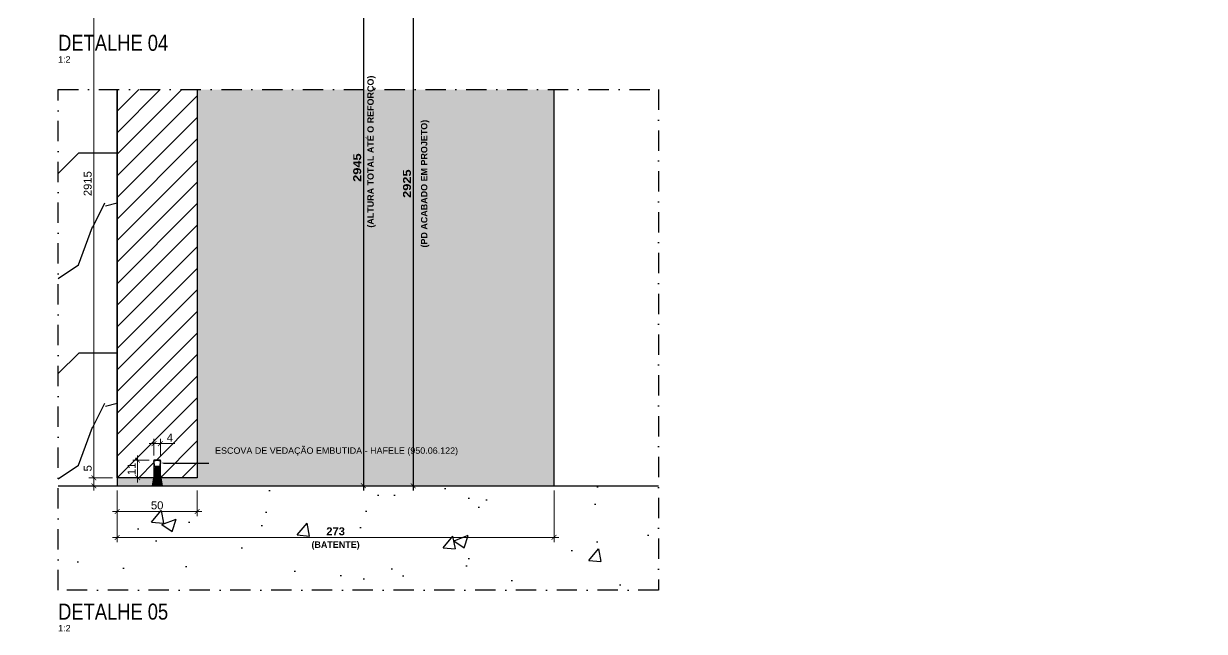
# Model space of a CAD drawing. Header units: millimetres. Extents: x -63251 to 507826, y 5339 to 217512.
# Drawn here: x 102088 to 102826, y 89473 to 89853 of the extents above; entities that cross this region are included whole.
import ezdxf
from ezdxf import colors
from ezdxf.entities.mleader import LeaderData, LeaderLine
from ezdxf.math import Vec2, Vec3

# ---------------------------------------------------------------- set-up
doc = ezdxf.new("R2010")
doc.units = ezdxf.units.MM
doc.header["$PDMODE"] = 3
doc.linetypes.add('TRAÇO 1-1', pattern=[9.525, 6.35, -3.175])
doc.linetypes.add('TRAÇO E PONTO 1-1', pattern=[25.4, 12.7, -6.35, 0, -6.35])
for name, color, linetype in [('_COMENTÁRIOS ARQ', 30, 'Continuous'), ('COTAS', 9, 'Continuous'), ('FERRAGEM', 3, 'Continuous'), ('HACHURA', 21, 'Continuous'), ('MARCENARIA', 4, 'Continuous'), ('PAREDE', 94, 'Continuous'), ('PROJEÇÃO', 8, 'Continuous'), ('TEXTO', 105, 'Continuous'), ('TEXTO TRAÇO PONTO', 105, 'TRAÇO E PONTO 1-1')]:
    doc.layers.add(name, color=color, linetype=linetype)
doc.layers.add('ARQ-COTA', color=12, linetype='Continuous', lineweight=9)
doc.styles.add('1-1', font='arial.ttf', dxfattribs={"height": 0.2})
doc.styles.add('MEDIDA OFICIAL', font='ariblk.ttf')
doc.styles.add('PADRÃO', font='arial.ttf')
doc.styles.add('PADRÃO NEGRITO', font='arialbd.ttf')
doc.styles.add('TITULO', font='swissck.ttf')
doc.dimstyles.new('1-2', dxfattribs={"dimscale": 2, "dimtxt": 2.5, "dimasz": 1.5, "dimexe": 1.5, "dimexo": 1.5, "dimtad": 1, "dimtxsty": 'PADRÃO', "dimblk": 'ARCHTICK', "dimcen": 2.5, "dimdle": 1.5, "dimclrd": 9, "dimclre": 9, "dimclrt": 6, "dimadec": 0, "dimazin": 0, "dimtfac": 1, "dimtmove": 0, "dimatfit": 3, "dimfxl": 1.25, "dimlwd": -1, "dimlwe": -1, "dimarcsym": 0})
doc.dimstyles.new('1-2 CAIXA', dxfattribs={"dimscale": 2, "dimtxt": 2.5, "dimasz": 1.5, "dimexe": 1.5, "dimexo": 1.5, "dimtad": 1, "dimtxsty": 'PADRÃO NEGRITO', "dimblk": 'ARCHTICK', "dimcen": 2.5, "dimdle": 1.5, "dimclrd": 9, "dimclre": 9, "dimclrt": 6, "dimadec": 0, "dimazin": 0, "dimtfac": 1, "dimtmove": 0, "dimatfit": 3, "dimfxl": 1.25, "dimlwd": -1, "dimlwe": -1, "dimarcsym": 0})
doc.dimstyles.new('Med. Ofic.1-2', dxfattribs={"dimscale": 2, "dimtxt": 2.5, "dimasz": 1.5, "dimexe": 1.5, "dimexo": 1.5, "dimtad": 1, "dimtxsty": 'MEDIDA OFICIAL', "dimblk": 'ARCHTICK', "dimcen": 2.5, "dimdle": 1.5, "dimclrd": 9, "dimclre": 9, "dimclrt": 10, "dimadec": 0, "dimazin": 0, "dimtfac": 1, "dimtmove": 0, "dimatfit": 3, "dimfxl": 1.25, "dimlwd": -1, "dimlwe": -1, "dimarcsym": 0})

# ---------------------------------------------------------------- blocks, each defined once
blk = doc.blocks.new('_ArchTick')
at = {"color": 0, "linetype": 'ByBlock', "const_width": 0.15}
blk.add_lwpolyline([(-0.5, -0.5), (0.5, 0.5)], dxfattribs=at)
blk = doc.blocks.new('*D1137')
at = {"layer": 'COTAS', "color": 9, "linetype": 'Continuous', "transparency": 16777216}
blk.add_line((102331.77, 89944.27), (102331.77, 89560.84), dxfattribs=at)
at = {"layer": 'COTAS', "color": 9, "transparency": 16777216}
for p, q in [((102334.77, 89941.27), (102334.77, 89941.27)), ((102334.77, 89563.84), (102334.77, 89563.84))]:
    blk.add_line(p, q, dxfattribs=at)
at = {"layer": 'Defpoints', "color": 0, "transparency": 16777216}
for p in [(102331.77, 89941.27), (102331.77, 89563.84), (102331.77, 89563.84)]:
    blk.add_point(p, dxfattribs=at)
at = {"layer": 'COTAS', "color": 9, "transparency": 16777216, "xscale": 3, "yscale": 3, "zscale": 3}
for p, rotation in [((102331.77, 89941.27), 90), ((102331.77, 89563.84), 270)]:
    blk.add_blockref('_ArchTick', p, dxfattribs=dict(at, rotation=rotation))
at = {"layer": 'COTAS', "color": 10, "transparency": 16777216, "insert": (102327.93, 89752.56), "char_height": 5, "attachment_point": 5, "rotation": 90, "style": 'MEDIDA OFICIAL'}
blk.add_mtext('2925', dxfattribs=at)
blk = doc.blocks.new('*D1138')
at = {"layer": 'COTAS', "color": 9, "linetype": 'Continuous', "transparency": 16777216}
blk.add_line((102300.64, 89964.27), (102300.64, 89560.84), dxfattribs=at)
at = {"layer": 'COTAS', "color": 9, "transparency": 16777216}
for p, q in [((102303.64, 89961.27), (102303.64, 89961.27)), ((102303.64, 89563.84), (102303.64, 89563.84))]:
    blk.add_line(p, q, dxfattribs=at)
at = {"layer": 'Defpoints', "color": 0, "transparency": 16777216}
for p in [(102300.64, 89961.27), (102300.64, 89563.84), (102300.64, 89563.84)]:
    blk.add_point(p, dxfattribs=at)
at = {"layer": 'COTAS', "color": 9, "transparency": 16777216, "xscale": 3, "yscale": 3, "zscale": 3}
for p, rotation in [((102300.64, 89961.27), 90), ((102300.64, 89563.84), 270)]:
    blk.add_blockref('_ArchTick', p, dxfattribs=dict(at, rotation=rotation))
at = {"layer": 'COTAS', "color": 10, "transparency": 16777216, "insert": (102296.81, 89762.56), "char_height": 5, "attachment_point": 5, "rotation": 90, "style": 'MEDIDA OFICIAL'}
blk.add_mtext('2945', dxfattribs=at)
blk = doc.blocks.new('*D1139')
at = {"layer": 'ARQ-COTA', "color": 9, "transparency": 16777216}
for p, q in [((102132.19, 89939.27), (102132.19, 89565.84)), ((102143.79, 89936.27), (102129.19, 89936.27)), ((102143.79, 89568.84), (102129.19, 89568.84))]:
    blk.add_line(p, q, dxfattribs=at)
at = {"layer": 'Defpoints', "color": 0, "transparency": 16777216}
for p in [(102146.79, 89936.27), (102132.19, 89568.84), (102146.79, 89568.84)]:
    blk.add_point(p, dxfattribs=at)
at = {"layer": 'ARQ-COTA', "color": 9, "transparency": 16777216, "xscale": 3, "yscale": 3, "zscale": 3}
for p, rotation in [((102132.19, 89936.27), 90), ((102132.19, 89568.84), 270)]:
    blk.add_blockref('_ArchTick', p, dxfattribs=dict(at, rotation=rotation))
at = {"layer": 'ARQ-COTA', "color": 6, "transparency": 16777216, "insert": (102128.39, 89752.56), "char_height": 5, "attachment_point": 5, "rotation": 90, "style": 'PADRÃO'}
blk.add_mtext('2915', dxfattribs=at)
blk = doc.blocks.new('*D1140')
at = {"layer": 'ARQ-COTA', "color": 9, "transparency": 16777216}
for p, q in [((102146.79, 89560.84), (102146.79, 89544.77)), ((102196.79, 89560.84), (102196.79, 89544.77)), ((102143.79, 89547.77), (102199.79, 89547.77))]:
    blk.add_line(p, q, dxfattribs=at)
at = {"layer": 'Defpoints', "color": 0, "transparency": 16777216}
for p in [(102146.79, 89563.84), (102196.79, 89563.84), (102196.79, 89547.77)]:
    blk.add_point(p, dxfattribs=at)
at = {"layer": 'ARQ-COTA', "color": 9, "transparency": 16777216, "xscale": 3, "yscale": 3, "zscale": 3, "rotation": 180}
blk.add_blockref('_ArchTick', (102146.79, 89547.77), dxfattribs=at)
at = {"layer": 'ARQ-COTA', "color": 9, "transparency": 16777216, "xscale": 3, "yscale": 3, "zscale": 3}
blk.add_blockref('_ArchTick', (102196.79, 89547.77), dxfattribs=at)
at = {"layer": 'ARQ-COTA', "color": 6, "transparency": 16777216, "insert": (102171.79, 89551.58), "char_height": 5, "attachment_point": 5, "style": 'PADRÃO'}
blk.add_mtext('50', dxfattribs=at)
blk = doc.blocks.new('*D1141')
at = {"layer": 'ARQ-COTA', "color": 9, "transparency": 16777216}
for p, q in [((102146.79, 89560.84), (102146.79, 89528.55)), ((102419.79, 89560.84), (102419.79, 89528.55)), ((102143.79, 89531.55), (102422.79, 89531.55))]:
    blk.add_line(p, q, dxfattribs=at)
at = {"layer": 'Defpoints', "color": 0, "transparency": 16777216}
for p in [(102146.79, 89563.84), (102419.79, 89563.84), (102419.79, 89531.55)]:
    blk.add_point(p, dxfattribs=at)
at = {"layer": 'ARQ-COTA', "color": 9, "transparency": 16777216, "xscale": 3, "yscale": 3, "zscale": 3, "rotation": 180}
blk.add_blockref('_ArchTick', (102146.79, 89531.55), dxfattribs=at)
at = {"layer": 'ARQ-COTA', "color": 9, "transparency": 16777216, "xscale": 3, "yscale": 3, "zscale": 3}
blk.add_blockref('_ArchTick', (102419.79, 89531.55), dxfattribs=at)
at = {"layer": 'ARQ-COTA', "color": 6, "transparency": 16777216, "insert": (102283.29, 89535.35), "char_height": 5, "attachment_point": 5, "style": 'PADRÃO NEGRITO'}
blk.add_mtext('273', dxfattribs=at)
blk = doc.blocks.new('*D1148')
at = {"layer": 'ARQ-COTA', "color": 9, "transparency": 16777216}
for p, q in [((102132.19, 89568.84), (102132.19, 89577.66)), ((102143.79, 89568.84), (102129.19, 89568.84)), ((102132.19, 89560.84), (102132.19, 89568.84)), ((102143.79, 89563.84), (102129.19, 89563.84))]:
    blk.add_line(p, q, dxfattribs=at)
at = {"layer": 'Defpoints', "color": 0, "transparency": 16777216}
for p in [(102132.19, 89568.84), (102146.79, 89568.84), (102146.79, 89563.84)]:
    blk.add_point(p, dxfattribs=at)
at = {"layer": 'ARQ-COTA', "color": 9, "transparency": 16777216, "xscale": 3, "yscale": 3, "zscale": 3}
for p, rotation in [((102132.19, 89568.84), 90), ((102132.19, 89563.84), 270)]:
    blk.add_blockref('_ArchTick', p, dxfattribs=dict(at, rotation=rotation))
at = {"layer": 'ARQ-COTA', "color": 6, "transparency": 16777216, "insert": (102128.4, 89574.75), "char_height": 5, "attachment_point": 5, "rotation": 90, "style": 'PADRÃO'}
blk.add_mtext('5', dxfattribs=at)
blk = doc.blocks.new('ESCOVA DE VEDAÇÃO')
at = {"layer": 'FERRAGEM'}
blk.add_lwpolyline([(-1.5, -4), (1.5, -4), (2, -0.5, 0.25), (-2, -0.5)], format="xyb", close=True, dxfattribs=at)
at = {"layer": 'FERRAGEM', "color": 8}
for points in [[(-1.04, -4), (-3.04, -16)], [(-0.79, -4), (-2.3, -16)], [(-0.55, -4), (-1.63, -16)], [(-0.35, -4), (-0.96, -16)], [(-0.21, -4), (-0.45, -16)], [(0.08, -4), (0.33, -16)], [(0.35, -4), (0.96, -16)], [(0.55, -4), (1.63, -16)], [(0.79, -4), (2.3, -16)], [(1.04, -4), (3.04, -16)]]:
    blk.add_lwpolyline(points, dxfattribs=at)
blk = doc.blocks.new('*D1149')
at = {"layer": 'ARQ-COTA', "color": 9, "transparency": 16777216}
for p, q in [((102166.79, 89590.19), (102173.79, 89590.19)), ((102169.79, 89582.84), (102169.79, 89593.19)), ((102173.79, 89582.84), (102173.79, 89593.19)), ((102173.79, 89590.19), (102182.75, 89590.19))]:
    blk.add_line(p, q, dxfattribs=at)
at = {"layer": 'Defpoints', "color": 0, "transparency": 16777216}
for p in [(102173.79, 89590.19), (102169.79, 89579.84), (102173.79, 89579.84)]:
    blk.add_point(p, dxfattribs=at)
at = {"layer": 'ARQ-COTA', "color": 9, "transparency": 16777216, "xscale": 3, "yscale": 3, "zscale": 3, "rotation": 180}
blk.add_blockref('_ArchTick', (102169.79, 89590.19), dxfattribs=at)
at = {"layer": 'ARQ-COTA', "color": 9, "transparency": 16777216, "xscale": 3, "yscale": 3, "zscale": 3}
blk.add_blockref('_ArchTick', (102173.79, 89590.19), dxfattribs=at)
at = {"layer": 'ARQ-COTA', "color": 6, "transparency": 16777216, "insert": (102179.77, 89593.94), "char_height": 5, "attachment_point": 5, "style": 'PADRÃO'}
blk.add_mtext('4', dxfattribs=at)
blk = doc.blocks.new('*D1150')
at = {"layer": 'ARQ-COTA', "color": 9, "transparency": 16777216}
for p, q in [((102159.58, 89565.84), (102159.58, 89582.84)), ((102166.79, 89579.84), (102156.58, 89579.84)), ((102164.61, 89568.84), (102156.58, 89568.84))]:
    blk.add_line(p, q, dxfattribs=at)
at = {"layer": 'Defpoints', "color": 0, "transparency": 16777216}
for p in [(102159.58, 89579.84), (102169.79, 89579.84), (102167.61, 89568.84)]:
    blk.add_point(p, dxfattribs=at)
at = {"layer": 'ARQ-COTA', "color": 9, "transparency": 16777216, "xscale": 3, "yscale": 3, "zscale": 3}
for p, rotation in [((102159.58, 89579.84), 90), ((102159.58, 89568.84), 270)]:
    blk.add_blockref('_ArchTick', p, dxfattribs=dict(at, rotation=rotation))
at = {"layer": 'ARQ-COTA', "color": 6, "transparency": 16777216, "insert": (102155.82, 89574.34), "char_height": 5, "attachment_point": 5, "rotation": 90, "style": 'PADRÃO'}
blk.add_mtext('11', dxfattribs=at)

msp = doc.modelspace()

# ---------------------------------------------------------------- hatches: boundary and pattern name
at = {"layer": 'HACHURA', "ltscale": 0.3}
h = msp.add_hatch(dxfattribs=at)
h.set_pattern_fill('LEGNO5', color=21, scale=125, angle=90, pattern_type=2)
h.set_pattern_definition([(63.4349, (32755.806, -13775.24), (-125.000164, -124.999895), [16.7705, -262.738]), (14.5742, (32763.306, -13760.239), (-3375.00027608, -874.99911146), [64.578, -6393.21775]), (342.4744, (32700.806, -13743.989), (1999.9996141, -625.00103354), [24.90612, -2465.70125]), (45, (32724.56, -13751.49), (4e-14, 125.00004), [31.81975, -144.95687]), (0, (32747.06, -13728.99), (125, 125), [23.75, -101.25]), (39.0939, (32770.806, -13728.989), (1374.99923876, 1125.00100392), [51.53887, -2525.40225]), (0, (32810.8, -13696.49), (125, 125), [15, -110]), (17.5256, (32700.806, -13696.489), (-1999.9996141, -625.00103354), [24.90612, -2465.70125]), (33.6901, (32724.556, -13688.99), (-249.999945, -125.000167), [27.04162, -423.65225]), (69.7751, (32747.056, -13673.989), (500.00104195, 1374.99965804), [25.31062, -2505.7465])])
h.paths.add_polyline_path([(102109.914, 89811.326), (102109.914, 89563.843), (102146.792, 89563.843), (102146.792, 89811.326)])
at = {"layer": 'HACHURA', "true_color": 0xba9673}
h = msp.add_hatch(color=33, dxfattribs=at)
h.dxf.hatch_style = 1
h.paths.add_polyline_path([(102196.792, 89811.326), (102419.792, 89811.326), (102419.792, 89563.843), (102146.792, 89563.843), (102146.792, 89568.843), (102196.792, 89568.843)])
at = {"layer": 'HACHURA'}
h = msp.add_hatch(dxfattribs=at)
h.set_pattern_fill('AR-CONC', color=21, scale=0.5)
h.set_pattern_definition([(50, (41978.034, -13653.73), (91.092334, -7.969543), [9.525, -104.775]), (355, (41978.03, -13653.73), (-17.62171, 95.52842), [7.62, -83.82029]), (100.451445, (41985.625, -13654.39), (73.470624, 87.558876), [8.095004, -89.04512]), (46.1842, (41978.03, -13628.33), (135.53952, -21.02116), [14.2875, -157.1625]), (96.63556, (41989.33, -13630.08), (118.70207, 123.71306), [12.14251, -133.5678]), (351.18415, (41978.03, -13628.33), (118.70207, 123.71306), [11.42998, -125.72987]), (21, (41990.734, -13634.68), (75.807196, -51.1326), [9.525, -104.775]), (326, (41990.73, -13634.68), (30.901014, 92.09398), [7.62, -83.82]), (71.451445, (41997.05, -13638.94), (106.70821, 40.961384), [8.095004, -89.04497]), (37.5, (41978.034, -13653.73), (1.544302, 42.277519), [0, -82.804, 0, -85.09, 0, -84.1375]), (7.5, (41978.034, -13653.73), (33.409831, 50.090287), [0, -48.514, 0, -80.899, 0, -32.0675]), (327.5, (41949.713, -13653.73), (67.795298, -2.864372), [0, -31.75, 0, -99.06, 0, -131.445]), (317.5, (41937.013, -13653.73), (74.06459, 12.713246), [0, -41.275, 0, -65.786, 0, -93.345])])
h.paths.add_polyline_path([(102485.142, 89563.843), (102485.142, 89498.579), (102109.914, 89498.579), (102109.914, 89563.843)])
at = {"layer": 'PROJEÇÃO', "linetype": 'TRAÇO 1-1'}
h = msp.add_hatch(dxfattribs=at)
h.set_pattern_fill('ANSI31', color=8, scale=3)
h.set_pattern_definition([(45, (42072.552, -16681.891), (-6.7351921, 6.7351921), [])])
h.paths.add_polyline_path([(102146.792, 89811.326), (102196.792, 89811.326), (102196.792, 89568.839), (102173.791, 89568.839), (102173.792, 89579.843), (102169.792, 89579.843), (102169.791, 89568.843), (102146.792, 89568.843)])

# ---------------------------------------------------------------- linework, layer by layer
at = {"layer": 'MARCENARIA'}
for points in [[(102146.792, 89811.326), (102146.792, 89563.843), (102419.792, 89563.843), (102419.792, 89811.326)], [(102196.792, 89811.326), (102196.792, 89568.839), (102173.791, 89568.839), (102173.792, 89579.843), (102169.792, 89579.843), (102169.791, 89568.843), (102146.792, 89568.843), (102146.792, 89811.326)]]:
    msp.add_lwpolyline(points, dxfattribs=at)
at = {"layer": 'PAREDE'}
msp.add_lwpolyline([(102109.914, 89563.843), (102485.142, 89563.843)], dxfattribs=at)
at = {"layer": 'TEXTO TRAÇO PONTO'}
msp.add_lwpolyline([(102109.914, 89498.579), (102109.914, 89811.326), (102485.142, 89811.326), (102485.142, 89498.579)], close=True, dxfattribs=at)

# ---------------------------------------------------------------- block references
at = {"layer": '_COMENTÁRIOS ARQ', "xscale": -1}
msp.add_blockref('ESCOVA DE VEDAÇÃO', (102171.792, 89579.843), dxfattribs=at)

# ---------------------------------------------------------------- texts
at = {"layer": 'COTAS', "color": 10, "char_height": 4, "attachment_point": 2, "rotation": 90, "style": 'PADRÃO NEGRITO'}
for s, insert, width in [('(ALTURA TOTAL ATÉ O REFORÇO)', (102303.141, 89772.557), 135), ('(PD ACABADO EM PROJETO)', (102336.616, 89752.557), 99.12947)]:
    msp.add_mtext(s, dxfattribs=dict(at, insert=insert, width=width))
at = {"layer": 'COTAS', "color": 10, "insert": (102283.292, 89529.046), "char_height": 4, "width": 99.12947, "attachment_point": 2, "style": 'PADRÃO NEGRITO'}
msp.add_mtext('{\\C6;(BATENTE)}', dxfattribs=at)
at = {"layer": 'TEXTO', "color": 1, "char_height": 10, "width": 220.061, "attachment_point": 7, "style": 'TITULO'}
for s, insert in [('DETALHE 04', (102109.914, 89835.384)), ('DETALHE 05', (102109.914, 89480.079))]:
    msp.add_mtext(s, dxfattribs=dict(at, insert=insert))
at = {"layer": 'TEXTO', "char_height": 4, "width": 48, "attachment_point": 1, "style": 'PADRÃO'}
for insert in [(102109.914, 89832.184), (102109.914, 89476.879)]:
    msp.add_mtext('1:2', dxfattribs=dict(at, insert=insert))

# ---------------------------------------------------------------- dimensions: what is measured, and where the dimension line sits
at = {"layer": 'ARQ-COTA'}
dim = msp.add_linear_dim(base=(102132.192, 89568.843), p1=(102146.792, 89936.27), p2=(102146.792, 89568.843), angle=90, text='2915', dimstyle='1-2', dxfattribs=at)
dim.commit()
dim.dimension.update_dxf_attribs({"geometry": '*D1139', "text_midpoint": (102128.389, 89752.557)})
for base, p1, p2, angle, dimstyle, picture, middle in [((102173.792, 89590.187), (102169.792, 89579.843), (102173.792, 89579.843), 180, '1-2', '*D1149', (102179.772, 89593.937)), ((102159.579, 89579.843), (102167.61, 89568.843), (102169.792, 89579.843), 90, '1-2', '*D1150', (102155.819, 89574.343)), ((102132.192, 89568.843), (102146.792, 89563.843), (102146.792, 89568.843), 90, '1-2', '*D1148', (102128.399, 89574.751)), ((102196.792, 89547.772), (102146.792, 89563.843), (102196.792, 89563.843), 180, '1-2', '*D1140', (102171.792, 89551.575)), ((102419.792, 89531.546), (102146.792, 89563.843), (102419.792, 89563.843), 180, '1-2 CAIXA', '*D1141', (102283.292, 89535.349))]:
    dim = msp.add_linear_dim(base=base, p1=p1, p2=p2, angle=angle, dimstyle=dimstyle, dxfattribs=at)
    dim.commit()
    dim.dimension.update_dxf_attribs({"geometry": picture, "text_midpoint": middle})
at = {"layer": 'COTAS'}
for base, p1, p2, text, picture, middle in [((102300.641, 89563.843), (102300.641, 89961.27), (102300.641, 89563.843), '2945', '*D1138', (102296.806, 89762.557)), ((102331.767, 89563.843), (102331.767, 89941.27), (102331.767, 89563.843), '2925', '*D1137', (102327.932, 89752.557))]:
    dim = msp.add_linear_dim(base=base, p1=p1, p2=p2, angle=90, text=text, dimstyle='Med. Ofic.1-2', dxfattribs=at)
    dim.commit()
    dim.dimension.update_dxf_attribs({"geometry": picture, "text_midpoint": middle})

# ---------------------------------------------------------------- leaders
at = {"layer": 'COTAS', "ltscale": 0.4}
ml = msp.add_multileader_mtext('Standard', dxfattribs=at)
ml.set_content('Bit 5 x 5 mm ', color=105, style='1-1')
ml.set_leader_properties(color=256, linetype='ByLayer', lineweight=-1)
ml.build(insert=Vec2(0, 0))
ml.multileader.update_dxf_attribs({"text_left_attachment_type": 2, "text_right_attachment_type": 2, "dogleg_length": 0.36, "arrow_head_size": 2, "scale": 20})
ctx = ml.context
ctx.base_point, ctx.scale, ctx.arrow_head_size, ctx.landing_gap_size, ctx.plane_origin = Vec3(101106.11, 89822.014), 20, 2, 4, Vec3(101210.507, 89923.764)
ctx.left_attachment, ctx.right_attachment = 2, 2
notes = []
notes.append((ctx, [(0, (1, 1, 0), (101151.591, 89822.014), (-1, 0), 7.2, [(0, [(101151.576, 89851.158)], 0, [])])]))
ctx.mtext.insert, ctx.mtext.width, ctx.mtext.flow_direction = Vec3(101110.11, 89824.048), 80.51012, 5
ml = msp.add_multileader_mtext('Standard', dxfattribs=at)
ml.set_content('Bit 5 x 5 mm ', color=105, style='1-1')
ml.set_leader_properties(color=256, linetype='ByLayer', lineweight=-1)
ml.build(insert=Vec2(0, 0))
ml.multileader.update_dxf_attribs({"text_left_attachment_type": 2, "text_right_attachment_type": 2, "dogleg_length": 0.36, "arrow_head_size": 2, "scale": 20})
ctx = ml.context
ctx.base_point, ctx.scale, ctx.arrow_head_size, ctx.landing_gap_size, ctx.plane_origin = Vec3(101648.697, 89822.014), 20, 2, 4, Vec3(101582.58, 89923.764)
ctx.left_attachment, ctx.right_attachment = 2, 2
notes.append((ctx, [(0, (1, 1, 0), (101641.497, 89822.014), (1, 0), 7.2, [(0, [(101641.512, 89851.158)], 0, [])])]))
ctx.mtext.insert, ctx.mtext.width, ctx.mtext.flow_direction = Vec3(101652.697, 89824.048), 80.51012, 5
ml = msp.add_multileader_mtext('Standard', dxfattribs=at)
ml.set_content('ESCOVA DE VEDAÇÃO EMBUTIDA - HAFELE (950.06.122)', color=105, style='1-1')
ml.set_leader_properties(color=256, linetype='ByLayer', lineweight=-1)
ml.build(insert=Vec2(0, 0))
ml.multileader.update_dxf_attribs({"text_left_attachment_type": 2, "text_right_attachment_type": 2, "dogleg_length": 0.36, "arrow_head_size": 2, "scale": 20})
ctx = ml.context
ctx.base_point, ctx.scale, ctx.arrow_head_size, ctx.landing_gap_size, ctx.plane_origin = Vec3(102203.992, 89578.046), 20, 2, 4, Vec3(102137.876, 89606.795)
ctx.left_attachment, ctx.right_attachment = 2, 2
notes.append((ctx, [(0, (1, 1, 0), (102196.792, 89578.046), (1, 0), 7.2, [(0, [(102173.792, 89578.047)], 0, [])])]))
ctx.mtext.insert, ctx.mtext.width, ctx.mtext.flow_direction = Vec3(102207.992, 89587.808), 59.99595, 5
for ctx, leaders in notes:
    for number, flags, end, landing, length, lines in leaders:
        leader = LeaderData()
        leader.index, (leader.has_last_leader_line, leader.has_dogleg_vector, leader.attachment_direction) = number, flags
        leader.last_leader_point, leader.dogleg_vector, leader.dogleg_length = Vec3(end), Vec3(landing), length
        for number, points, colour, breaks in lines:
            line = LeaderLine()
            line.index, line.vertices, line.color, line.breaks = number, Vec3.list(points), colors.encode_raw_color(colour), breaks
            leader.lines.append(line)
        ctx.leaders.append(leader)

doc.saveas('drawing.dxf')
